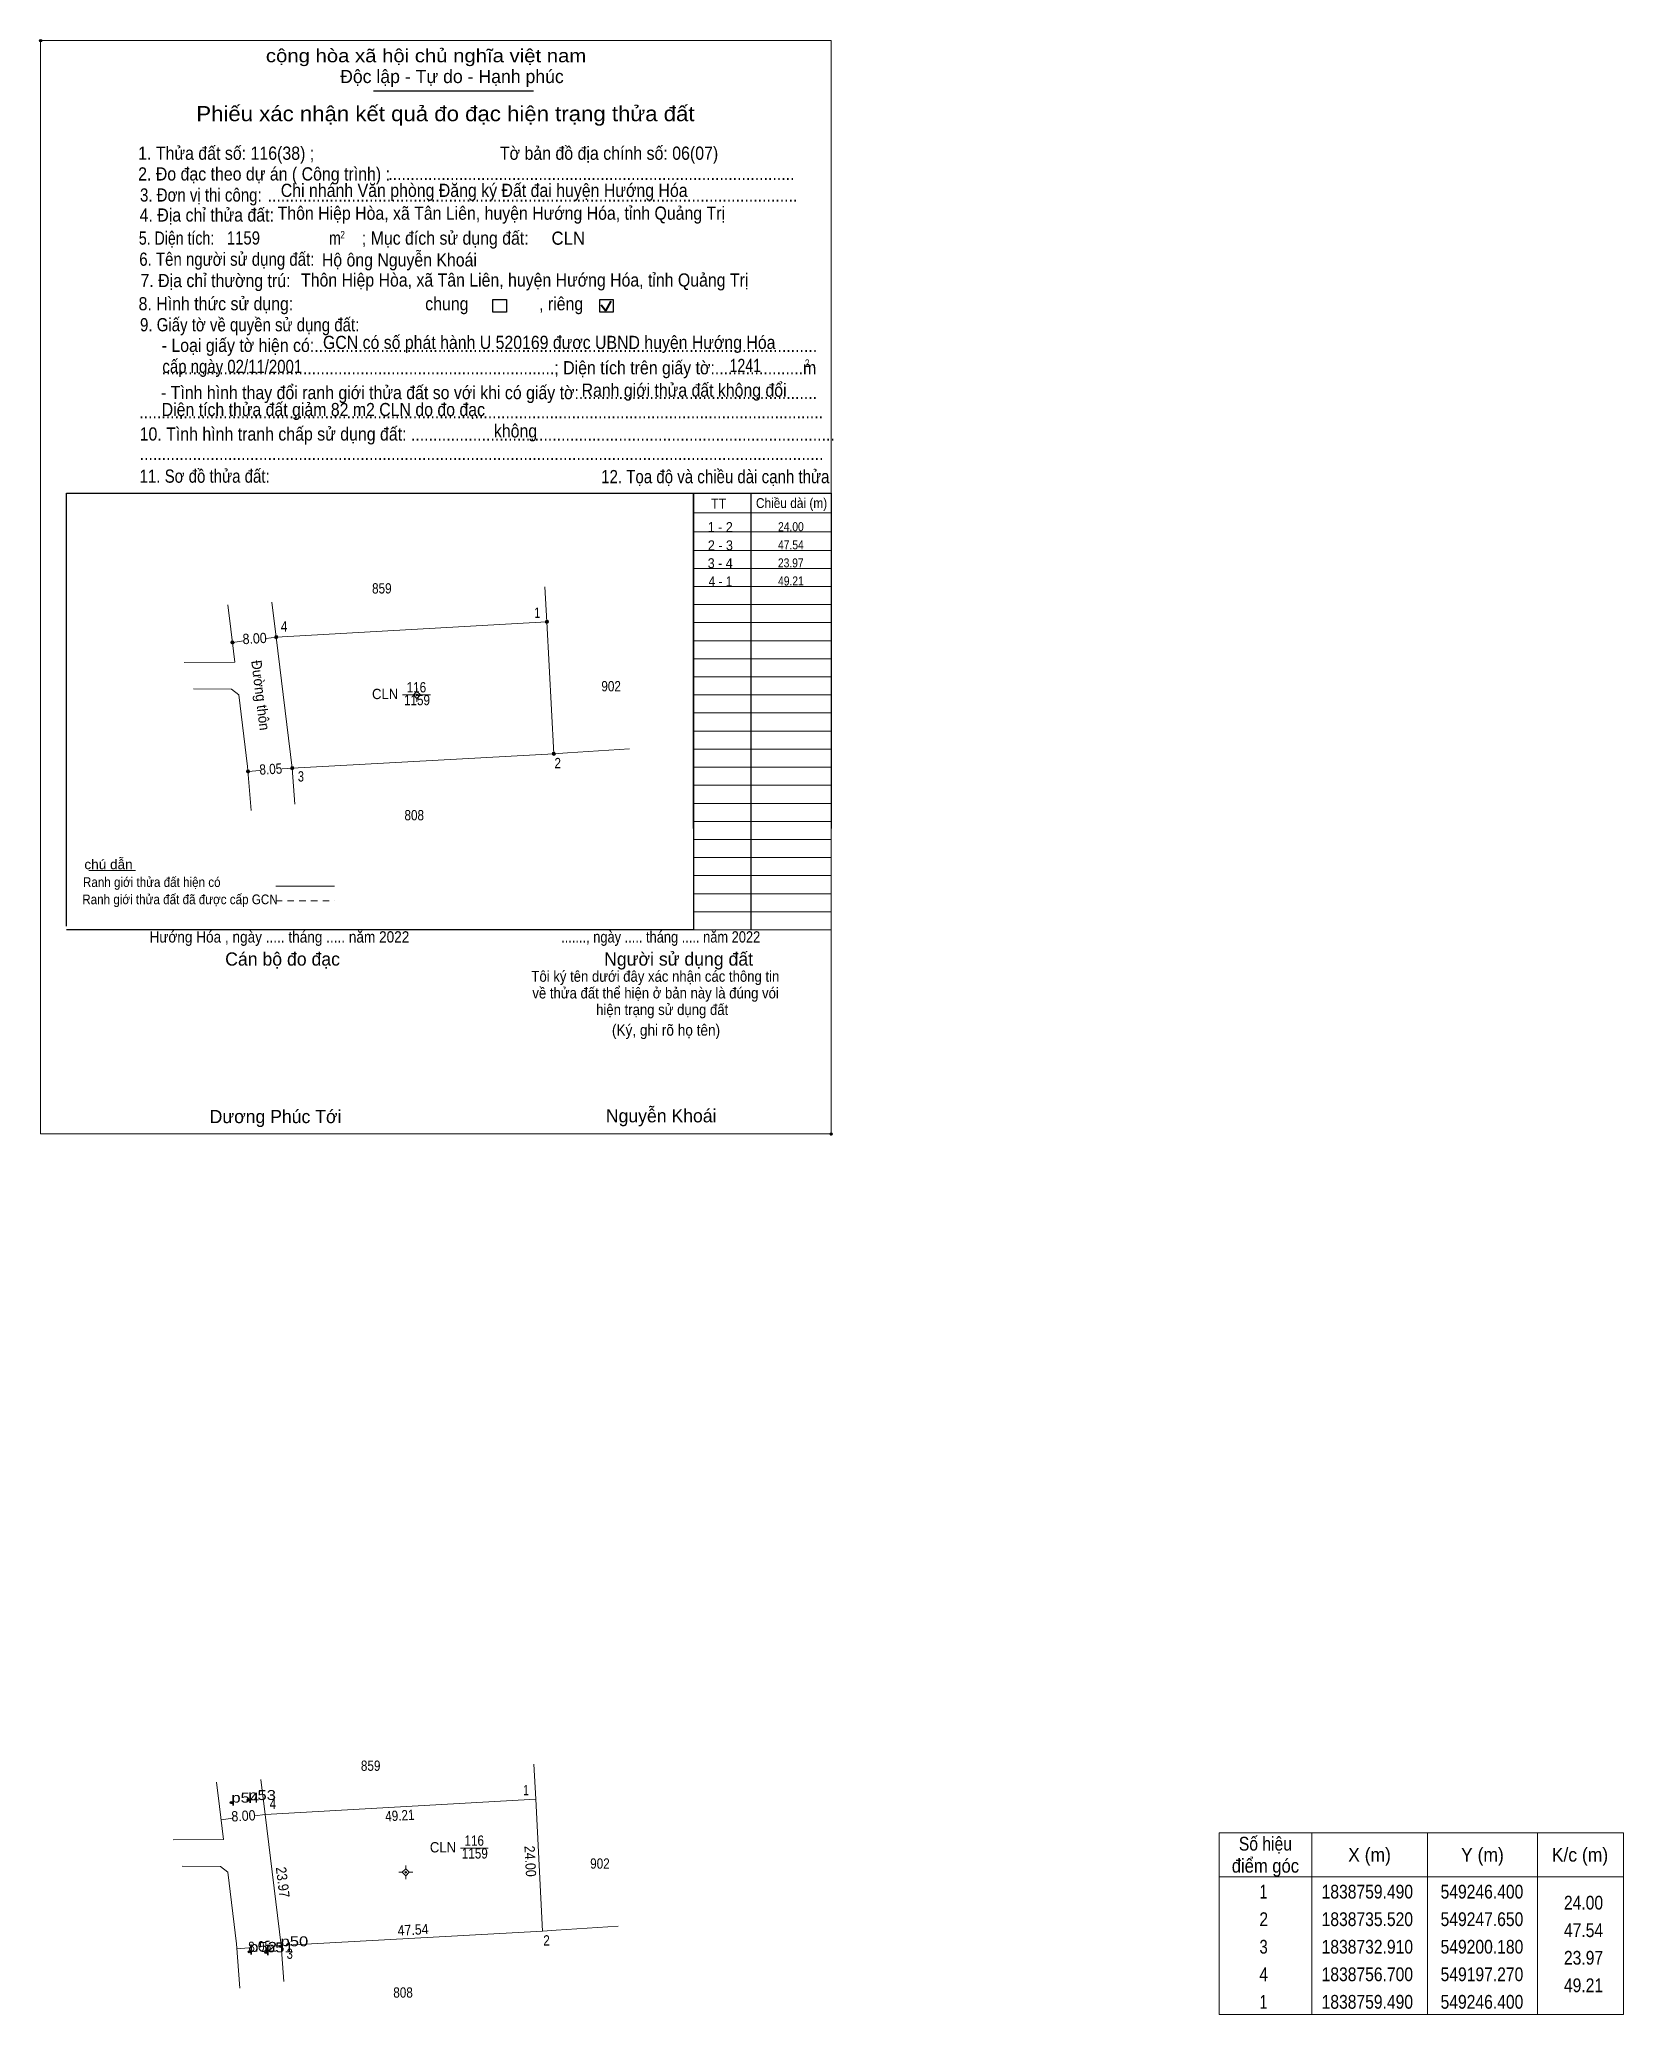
# Model space of a CAD drawing. Header units: metres. Extents: x 549156 to 549444, y 1838720 to 1839079.
import ezdxf
from ezdxf.enums import TextEntityAlignment as Align

# ---------------------------------------------------------------- set-up
doc = ezdxf.new("R2010")
doc.units = ezdxf.units.M
doc.header["$LTSCALE"] = 0.79
doc.header["$PDMODE"] = 32
doc.header["$PDSIZE"] = 0.395
doc.linetypes.add('SHORT_DASHED', pattern=[2.7, 1.5, -1.2])
for name, color, linetype, lineweight in [('1', 7, 'Continuous', 13), ('10', 7, 'Continuous', 13), ('17', 7, 'Continuous', 13), ('2', 7, 'Continuous', 25), ('23', 7, 'Continuous', 13), ('30', 7, 'Continuous', 13), ('36', 7, 'Continuous', 13), ('53', 7, 'Continuous', 13), ('6', 7, 'Continuous', 13), ('63', 7, 'Continuous', 13)]:
    doc.layers.add(name, color=color, linetype=linetype, lineweight=lineweight)
doc.layers.add('12', color=7, linetype='Continuous')
doc.layers.add('7', color=7, linetype='Continuous')

msp = doc.modelspace()

# ---------------------------------------------------------------- hatches: boundary and pattern name
at = {"layer": '53'}
for points in [[(549224.9998, 1838959.92, 1), (549224.6998, 1838959.92, 1)], [(549222.9697, 1838746.2, 1), (549222.6697, 1838746.2, 1)]]:
    msp.add_hatch(color=256, dxfattribs=at).paths.add_polyline_path(points)
at = {"layer": '63'}
for points in [[(549248.73, 1838973.21, 1), (549248.13, 1838973.21, 1)], [(549248.63, 1838973.21, 1), (549248.23, 1838973.21, 1)], [(549191.65, 1838969.45, 1), (549191.05, 1838969.45, 1)], [(549199.6, 1838970.42, 1), (549199, 1838970.42, 1)], [(549249.98, 1838949.24, 1), (549249.38, 1838949.24, 1)], [(549249.88, 1838949.24, 1), (549249.48, 1838949.24, 1)], [(549194.48, 1838946.03, 1), (549193.88, 1838946.03, 1)], [(549202.51, 1838946.63, 1), (549201.91, 1838946.63, 1)]]:
    msp.add_hatch(color=256, dxfattribs=at).paths.add_polyline_path(points)

# ---------------------------------------------------------------- linework, layer by layer
at = {"layer": '1'}
msp.add_lwpolyline([(549248.43, 1838973.21), (549249.68, 1838949.24), (549202.21, 1838946.63), (549199.3, 1838970.42)], close=True, dxfattribs=at)
at = {"layer": '10'}
for p, q in [((549198.53, 1838976.77), (549199.3, 1838970.42)), ((549199.3, 1838970.42), (549202.21, 1838946.63)), ((549182.62, 1838965.8), (549191.79, 1838965.88)), ((549202.21, 1838946.63), (549249.68, 1838949.24)), ((549202.21, 1838946.63), (549202.7, 1838940.11)), ((549196.5, 1838763.05), (549197.27, 1838756.7)), ((549180.59, 1838752.08), (549189.76, 1838752.16)), ((549200.18, 1838732.91), (549200.67, 1838726.39))]:
    msp.add_line(p, q, dxfattribs=at)
for points in [[(549190.52, 1838976.26), (549191.06, 1838971.84), (549191.79, 1838965.88)], [(549199.3, 1838970.42), (549248.43, 1838973.21), (549249.68, 1838949.24)], [(549188.49, 1838762.54), (549189.03, 1838758.12), (549189.76, 1838752.16)]]:
    msp.add_lwpolyline(points, dxfattribs=at)
msp.add_lwpolyline([(549246.4, 1838759.49), (549247.65, 1838735.52), (549200.18, 1838732.91), (549197.27, 1838756.7)], close=True, dxfattribs=at)
at = {"layer": '17'}
msp.add_line((549165.28, 1838928.03), (549173.74, 1838928.03), dxfattribs=at)
at = {"layer": '2'}
for p, q in [((549216.97, 1839069.6), (549245.99, 1839069.6)), ((549161.21, 1838996.56), (549275.04, 1838996.56)), ((549161.21, 1838917.92), (549161.21, 1838996.56)), ((549275.04, 1838996.56), (549275.04, 1838917.27)), ((549275.04, 1838917.27), (549161.21, 1838917.27))]:
    msp.add_line(p, q, dxfattribs=at)
at = {"layer": '2', "lineweight": 35}
for p, q in [((549258.31, 1839030.71), (549259.13, 1839029.65)), ((549259.13, 1839029.65), (549260.12, 1839031.42))]:
    msp.add_line(p, q, dxfattribs=at)
at = {"layer": '2', "lineweight": 13}
msp.add_lwpolyline([(549156.53, 1839078.7), (549300.03, 1839078.7), (549300.03, 1838880.23), (549156.53, 1838880.23)], close=True, dxfattribs=at)
at = {"layer": '2'}
for points in [[(549238.64, 1839031.73), (549241.1, 1839031.73), (549241.1, 1839029.43), (549238.64, 1839029.43)], [(549258.03, 1839031.73), (549260.49, 1839031.73), (549260.49, 1839029.43), (549258.03, 1839029.43)]]:
    msp.add_lwpolyline(points, close=True, dxfattribs=at)
for p in [(549156.53, 1839078.7), (549300.03, 1838880.23)]:
    msp.add_point(p, dxfattribs=at)
at = {"layer": '23'}
for p, q in [((549184.26, 1838961.01), (549191.19, 1838960.98)), ((549191.19, 1838960.98), (549192.53, 1838959.93)), ((549192.53, 1838959.93), (549194.11, 1838946.94)), ((549194.11, 1838946.94), (549194.73, 1838938.91)), ((549182.23, 1838747.29), (549189.16, 1838747.26)), ((549189.16, 1838747.26), (549190.5, 1838746.21)), ((549190.5, 1838746.21), (549192.08, 1838733.22)), ((549192.08, 1838733.22), (549192.7, 1838725.19))]:
    msp.add_line(p, q, dxfattribs=at)
at = {"layer": '30', "lineweight": 25}
for p, q in [((549275.04, 1838935.7), (549275.04, 1838996.56)), ((549285.48, 1838996.56), (549285.48, 1838917.27))]:
    msp.add_line(p, q, dxfattribs=at)
at = {"layer": '30'}
for p, q in [((549275.04, 1838992.98), (549300.03, 1838992.98)), ((549275.04, 1838989.5), (549300.03, 1838989.5)), ((549274.97, 1838986.15), (549299.96, 1838986.15)), ((549275.04, 1838982.89), (549300.03, 1838982.89)), ((549275.04, 1838979.6), (549300.03, 1838979.6)), ((549275.04, 1838976.32), (549300.03, 1838976.32)), ((549275.04, 1838973.04), (549300.03, 1838973.04)), ((549275.04, 1838969.76), (549300.03, 1838969.76)), ((549275.04, 1838966.48), (549300.03, 1838966.48)), ((549275.04, 1838963.2), (549300.03, 1838963.2)), ((549275.04, 1838959.92), (549300.03, 1838959.92)), ((549275.04, 1838956.64), (549300.03, 1838956.64)), ((549275.04, 1838953.36), (549300.03, 1838953.36)), ((549275.04, 1838950.08), (549300.03, 1838950.08)), ((549275.04, 1838946.8), (549300.03, 1838946.8)), ((549275.04, 1838943.52), (549300.03, 1838943.52)), ((549275.04, 1838940.24), (549300.03, 1838940.24)), ((549275.04, 1838936.96), (549300.03, 1838936.96)), ((549275.04, 1838933.68), (549300.03, 1838933.68)), ((549275.04, 1838930.4), (549300.03, 1838930.4)), ((549275.04, 1838930.38), (549300.03, 1838930.38)), ((549275.04, 1838927.12), (549300.03, 1838927.12)), ((549275.04, 1838923.83), (549300.03, 1838923.83)), ((549275.04, 1838920.55), (549300.03, 1838920.55)), ((549275.04, 1838917.27), (549300.03, 1838917.27))]:
    msp.add_line(p, q, dxfattribs=at)
at = {"layer": '30', "lineweight": 25}
msp.add_lwpolyline([(549275.04, 1838996.56), (549300.03, 1838996.56), (549300.03, 1838935.7)], dxfattribs=at)
at = {"layer": '36'}
for p, q in [((549248.43, 1838973.21), (549248.08, 1838979.57)), ((549191.35, 1838969.45), (549193.44, 1838969.71)), ((549197.45, 1838970.19), (549199.3, 1838970.42)), ((549194.18, 1838946.03), (549196.34, 1838946.19)), ((549200.4, 1838946.49), (549202.21, 1838946.63)), ((549246.4, 1838759.49), (549246.05, 1838765.85)), ((549189.32, 1838755.73), (549191.41, 1838755.99)), ((549195.42, 1838756.47), (549197.27, 1838756.7)), ((549192.15, 1838732.31), (549194.31, 1838732.47)), ((549198.37, 1838732.77), (549200.18, 1838732.91))]:
    msp.add_line(p, q, dxfattribs=at)
for points in [[(549249.68, 1838949.24), (549252.17, 1838949.4), (549263.4, 1838950.15)], [(549247.65, 1838735.52), (549250.14, 1838735.68), (549261.37, 1838736.43)]]:
    msp.add_lwpolyline(points, dxfattribs=at)
at = {"layer": '53'}
for p, q in [((549224.23, 1838959.92), (549223.6, 1838959.92)), ((549224.85, 1838961.17), (549224.85, 1838960.55)), ((549224.85, 1838959.29), (549224.85, 1838958.67)), ((549226.1, 1838959.92), (549225.47, 1838959.92)), ((549222.82, 1838747.45), (549222.82, 1838746.83)), ((549222.19, 1838746.2), (549221.57, 1838746.2)), ((549222.82, 1838745.57), (549222.82, 1838744.95)), ((549224.07, 1838746.2), (549223.44, 1838746.2))]:
    msp.add_line(p, q, dxfattribs=at)
for points in [[(549224.85, 1838960.55), (549224.23, 1838959.92), (549224.85, 1838959.29), (549225.47, 1838959.92)], [(549222.82, 1838746.83), (549222.19, 1838746.2), (549222.82, 1838745.57), (549223.44, 1838746.2)]]:
    msp.add_lwpolyline(points, close=True, dxfattribs=at)
for centre in [(549224.8498, 1838959.92), (549222.8197, 1838746.2)]:
    msp.add_circle(centre, 0.15, dxfattribs=at)
at = {"layer": '6'}
msp.add_line((549199.21, 1838925.18), (549209.89, 1838925.18), dxfattribs=at)
at = {"layer": '6', "linetype": 'SHORT_DASHED'}
msp.add_line((549199.21, 1838922.57), (549209.89, 1838922.57), dxfattribs=at)
at = {"layer": '63'}
for p, q in [((549222.25, 1838959.92), (549227.31, 1838959.92)), ((549232.74, 1838750.56), (549237.8, 1838750.56)), ((549387.26, 1838753.38), (549387.26, 1838720.38)), ((549408.26, 1838753.38), (549408.26, 1838720.38)), ((549428.26, 1838753.38), (549428.26, 1838720.38)), ((549370.46, 1838745.38), (549443.86, 1838745.38))]:
    msp.add_line(p, q, dxfattribs=at)
msp.add_lwpolyline([(549370.46, 1838753.38), (549443.86, 1838753.38), (549443.86, 1838720.38), (549370.46, 1838720.38)], close=True, dxfattribs=at)
for centre, radius in [((549248.43, 1838973.21), 0.3), ((549248.43, 1838973.21), 0.2), ((549191.35, 1838969.45), 0.3), ((549199.3, 1838970.42), 0.3), ((549249.68, 1838949.24), 0.3), ((549249.68, 1838949.24), 0.2), ((549194.18, 1838946.03), 0.3), ((549202.21, 1838946.63), 0.3)]:
    msp.add_circle(centre, radius, dxfattribs=at)
at = {"layer": '7'}
for p in [(549191.16, 1838758.85), (549194.23, 1838759.31), (549200.09, 1838732.77), (549194.41, 1838731.76), (549197.44, 1838731.66)]:
    msp.add_point(p, dxfattribs=at)

# ---------------------------------------------------------------- texts
at = {"layer": '1'}
for s, width, p in [('859', 0.85, (549218.475, 1838978.33)), ('116', 0.85, (549224.745, 1838960.37)), ('902', 0.85, (549260.095, 1838960.57)), ('CLN', 0.95, (549219.07, 1838959.16)), ('1159', 0.85, (549224.85, 1838958.05)), ('808', 0.85, (549224.355, 1838937.16)), ('859', 0.85, (549216.445, 1838764.61)), ('CLN', 0.95, (549229.57, 1838749.8)), ('1159', 0.85, (549235.345, 1838748.69)), ('116', 0.85, (549235.24, 1838751.01)), ('902', 0.85, (549258.065, 1838746.85)), ('808', 0.85, (549222.325, 1838723.44))]:
    msp.add_text(s, height=1.87, dxfattribs=dict(at, width=width)).set_placement(p, align=Align.CENTER)
at = {"layer": '10'}
for s, height, width, p in [('1 - 2', 1.79, 0.95, (549279.905, 1838989.5)), ('2 - 3', 1.79, 0.95, (549279.93, 1838986.18)), ('3 - 4', 1.79, 0.95, (549279.9, 1838982.94)), ('4 - 1', 1.791, 0.9, (549279.94, 1838979.64))]:
    msp.add_text(s, height=height, dxfattribs=dict(at, width=width)).set_placement(p, align=Align.CENTER)
at = {"layer": '12', "width": 1.25}
for s, p in [('p53', (549194.23, 1838759.31)), ('p54', (549191.16, 1838758.85)), ('p52', (549194.41, 1838731.76)), ('p51', (549197.44, 1838731.66)), ('p50', (549200.09, 1838732.77))]:
    msp.add_text(s, height=1.8, dxfattribs=at).set_placement(p)
at = {"layer": '2'}
for s, height, width, p in [('cộng hòa xã hội chủ nghĩa việt nam', 2.395, 1.15, (549197.43, 1839074.77)), ('1. Thửa đất số: 116(38) ;                                          Tờ bản đồ địa chính số: 06(07)', 2.4, 0.9, (549174.24, 1839057.06)), ('2. Đo đạc theo dự án ( Công trình) : ', 2.397, 0.9, (549174.24, 1839053.3)), ('3. Đơn vị thi công:', 2.397, 0.85, (549174.58, 1839049.48)), ('Chi nhánh Văn phòng Đăng ký Đất đai huyện Hướng Hóa', 2.395, 0.9, (549200.13, 1839050.32)), ('............................................................................................', 2.397, 0.9, (549219.64, 1839053.38)), ('4. Địa chỉ thửa đất:', 2.397, 0.9, (549174.51, 1839045.84)), ('........................................................................................................................', 2.397, 0.9, (549197.73, 1839049.48)), ('Thôn Hiệp Hòa, xã Tân Liên, huyện Hướng Hóa, tỉnh Quảng Trị', 2.39, 0.9, (549199.56, 1839046.18)), ('5. Diện tích:', 2.397, 0.8, (549174.37, 1839041.65)), ('; Mục đích sử dụng đất:', 2.395, 0.9, (549214.84, 1839041.65)), ('1159', 2.39, 0.85, (549190.32, 1839041.68)), ('Hộ ông Nguyễn Khoái', 2.39, 0.9, (549207.59, 1839037.7)), ('m', 2.395, 0.8, (549208.9, 1839041.65)), ('2', 1.369, 0.8, (549210.95, 1839042.78)), (' CLN', 2.39, 0.95, (549248.43, 1839041.64)), ('6. Tên người sử dụng đất:', 2.397, 0.85, (549174.44, 1839037.82)), ('7. Địa chỉ thường trú:', 2.397, 0.9, (549174.66, 1839033.94)), ('Thôn Hiệp Hòa, xã Tân Liên, huyện Hướng Hóa, tỉnh Quảng Trị', 2.39, 0.9, (549203.81, 1839034.05)), ('8. Hình thức sử dụng:', 2.397, 0.9, (549174.32, 1839029.74)), ('chung                , riêng', 2.395, 0.9, (549226.35, 1839029.74)), ('9. Giấy tờ về quyền sử dụng đất:', 2.397, 0.85, (549174.58, 1839025.92)), ('     - Loại giấy tờ hiện có:..................................................................................................................', 2.395, 0.9, (549174.51, 1839022.18)), ('GCN có số phát hành U 520169 được UBND huyện Hướng Hóa ', 2.39, 0.9, (549207.79, 1839022.72)), ('cấp ngày 02/11/2001', 2.39, 0.85, (549178.64, 1839018.36)), ('     .........................................................................................; Diện tích trên giấy tờ:....................m', 2.395, 0.9, (549174.51, 1839018.12)), ('1241', 2.39, 0.8, (549281.6, 1839018.54)), ('2', 1.369, 0.8, (549295.28, 1839019.47)), ('     - Tình hình thay đổi ranh giới thửa đất so với khi có giấy tờ:......................................................', 2.395, 0.9, (549174.38, 1839013.61)), ('Ranh giới thửa đất không đổi', 2.388, 0.9, (549254.74, 1839014.05)), ('Diện tích thửa đất giảm 82 m2 CLN do đo đạc', 2.39, 0.9, (549178.51, 1839010.53)), ('...........................................................................................................................................................', 2.395, 0.9, (549174.44, 1839010.12)), ('10. Tình hình tranh chấp sử dụng đất: ................................................................................................', 2.397, 0.9, (549174.51, 1839006.09)), ('không', 2.395, 0.9, (549238.81, 1839006.66)), ('...........................................................................................................................................................', 2.395, 0.9, (549174.51, 1839002.54)), ('11. Sơ đồ thửa đất:', 2.397, 0.85, (549174.51, 1838998.44)), ('12. Tọa độ và chiều dài cạnh thửa', 2.401, 0.85, (549258.29, 1838998.35)), ('Hướng Hóa , ngày ..... tháng ..... năm 2022', 2.05, 0.9, (549176.3, 1838914.97)), ('......., ngày ..... tháng ..... năm 2022', 2.05, 0.85, (549251.02, 1838914.97)), ('(Ký, ghi rõ họ tên)', 2.053, 0.9, (549260.24, 1838898.06))]:
    msp.add_text(s, height=height, dxfattribs=dict(at, width=width)).set_placement(p)
for s, height, p in [('Độc lập - Tự do - Hạnh phúc', 2.395, (549210.9, 1839070.99)), ('Cán bộ đo đạc', 2.395, (549190.04, 1838910.78)), ('Người sử dụng đất', 2.395, (549258.82, 1838910.78)), ('Dương Phúc Tới', 2.39, (549187.22, 1838882.19)), ('Nguyễn Khoái', 2.39, (549259.14, 1838882.33))]:
    msp.add_text(s, height=height, dxfattribs=at).set_placement(p)
for s, height, width, p in [('Phiếu xác nhận kết quả đo đạc hiện trạng thửa đất', 2.737, 1.1, (549230.015, 1839064.07)), ('Tôi ký tên dưới đây xác nhận các thông tin', 1.979, 0.9, (549268.125, 1838907.85)), ('về thửa đất thể hiện ở bản này là đúng vói', 1.979, 0.9, (549268.165, 1838904.82)), ('hiện trạng sử dụng đất', 1.979, 0.9, (549269.36, 1838901.81))]:
    msp.add_text(s, height=height, dxfattribs=dict(at, width=width)).set_placement(p, align=Align.CENTER)
msp.add_text('.', height=0.6844, dxfattribs=at).set_placement((549300.006, 1838879.86), align=Align.CENTER)
at = {"layer": '30'}
for s, height, width, p in [('TT', 1.785, 0.95, (549278.24, 1838993.76)), ('Chiều dài (m)', 1.79, 0.9, (549286.38, 1838993.85))]:
    msp.add_text(s, height=height, dxfattribs=dict(at, width=width)).set_placement(p)
at = {"layer": '6'}
for s, height, width, p in [('chú dẫn', 1.754, 1.05, (549164.48, 1838928.28)), ('Ranh giới thửa đất hiện có ', 1.754, 0.9, (549164.22, 1838925.06)), ('Ranh giới thửa đất đã được cấp GCN', 1.758, 0.9, (549164.09, 1838921.93))]:
    msp.add_text(s, height=height, dxfattribs=dict(at, width=width)).set_placement(p)
at = {"layer": '63'}
for s, height, width, p in [('24.00', 1.64, 0.85, (549295.06, 1838989.64)), ('47.54', 1.64, 0.85, (549295.06, 1838986.35)), ('23.97', 1.64, 0.85, (549295.04, 1838983.07)), ('49.21', 1.64, 0.85, (549295.06, 1838979.79)), (' 4', 1.87, 0.85, (549201.32, 1838971.43)), (' 1', 1.87, 0.75, (549247.21, 1838973.91)), (' 2', 1.87, 0.85, (549250.99, 1838946.62)), (' 3', 1.87, 0.8, (549204.34, 1838944.2)), (' 1', 1.87, 0.75, (549245.18, 1838760.19)), (' 4', 1.87, 0.85, (549199.29, 1838757.71)), ('24.00', 2.5, 0.85, (549440.16, 1838739.43)), ('47.54', 2.5, 0.85, (549440.16, 1838734.43)), (' 3', 1.87, 0.8, (549202.31, 1838730.48)), (' 2', 1.87, 0.85, (549248.96, 1838732.9)), ('23.97', 2.5, 0.85, (549440.16, 1838729.43)), ('49.21', 2.5, 0.85, (549440.16, 1838724.43))]:
    msp.add_text(s, height=height, dxfattribs=dict(at, width=width)).set_placement(p, align=Align.RIGHT)
for s, rotation, width, p in [('8.00', 3.147, 0.9, (549195.4337, 1838969.2384)), ('Đường thôn', 276.974, 0.95, (549195.5388, 1838959.7435)), ('8.05', 3.147, 0.85, (549198.3737, 1838945.5362)), ('8.00', 3.147, 0.9, (549193.4037, 1838755.5184)), ('49.21', 3.25, 0.85, (549221.792, 1838755.5712)), ('24.00', 272.985, 0.9, (549244.4943, 1838748.1537)), ('23.97', 276.974, 0.9, (549199.5602, 1838744.2685)), ('47.54', 3.147, 0.9, (549224.1887, 1838734.8322)), ('8.05', 3.147, 0.85, (549196.3437, 1838731.8162))]:
    msp.add_text(s, height=1.87, rotation=rotation, dxfattribs=dict(at, width=width)).set_placement(p, align=Align.CENTER)
for s, width, p in [('Số hiệu', 0.85, (549378.86, 1838750.13)), ('X (m)', 0.95, (549397.76, 1838748.13)), ('Y (m)', 0.95, (549418.255, 1838748.13)), ('K/c (m)', 0.95, (549435.96, 1838748.13)), ('điểm góc', 0.9, (549378.86, 1838746.13)), (' 1', 0.75, (549378.155, 1838741.43)), ('1838759.490', 0.85, (549397.36, 1838741.43)), ('549246.400', 0.85, (549418.165, 1838741.43)), (' 2', 0.85, (549378.16, 1838736.43)), ('1838735.520', 0.85, (549397.36, 1838736.43)), ('549247.650', 0.85, (549418.165, 1838736.43)), (' 3', 0.8, (549378.16, 1838731.43)), ('1838732.910', 0.85, (549397.36, 1838731.43)), ('549200.180', 0.85, (549418.165, 1838731.43)), (' 4', 0.85, (549378.155, 1838726.43)), ('1838756.700', 0.85, (549397.36, 1838726.43)), ('549197.270', 0.85, (549418.165, 1838726.43)), (' 1', 0.75, (549378.155, 1838721.43)), ('1838759.490', 0.85, (549397.36, 1838721.43)), ('549246.400', 0.85, (549418.165, 1838721.43))]:
    msp.add_text(s, height=2.5, dxfattribs=dict(at, width=width)).set_placement(p, align=Align.CENTER)

doc.saveas('drawing.dxf')
